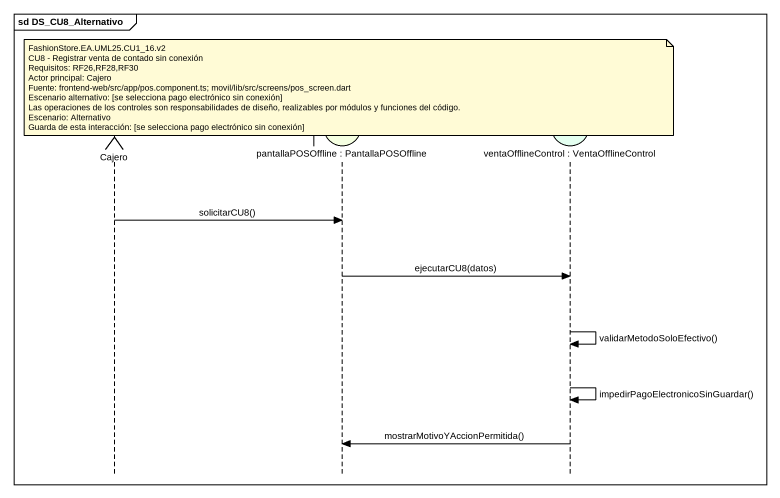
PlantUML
@startuml
mainframe sd DS_CU8_Alternativo
hide footbox
actor Cajero
boundary "pantallaPOSOffline : PantallaPOSOffline" as pantallaPOSOffline #F5FFE1
control "ventaOfflineControl : VentaOfflineControl" as ventaOfflineControl #E4FFF0

note over pantallaPOSOffline
  FashionStore.EA.UML25.CU1_16.v2
  CU8 - Registrar venta de contado sin conexión
  Requisitos: RF26,RF28,RF30
  Actor principal: Cajero
  Fuente: frontend-web/src/app/pos.component.ts; movil/lib/src/screens/pos_screen.dart
  Escenario alternativo: [se selecciona pago electrónico sin conexión]
  Las operaciones de los controles son responsabilidades de diseño, realizables por módulos y funciones del código.
  Escenario: Alternativo
  Guarda de esta interacción: [se selecciona pago electrónico sin conexión]
end note
Cajero -> pantallaPOSOffline : solicitarCU8()
pantallaPOSOffline -> ventaOfflineControl : ejecutarCU8(datos)
ventaOfflineControl -> ventaOfflineControl : validarMetodoSoloEfectivo()
ventaOfflineControl -> ventaOfflineControl : impedirPagoElectronicoSinGuardar()
ventaOfflineControl -> pantallaPOSOffline : mostrarMotivoYAccionPermitida()
@enduml
